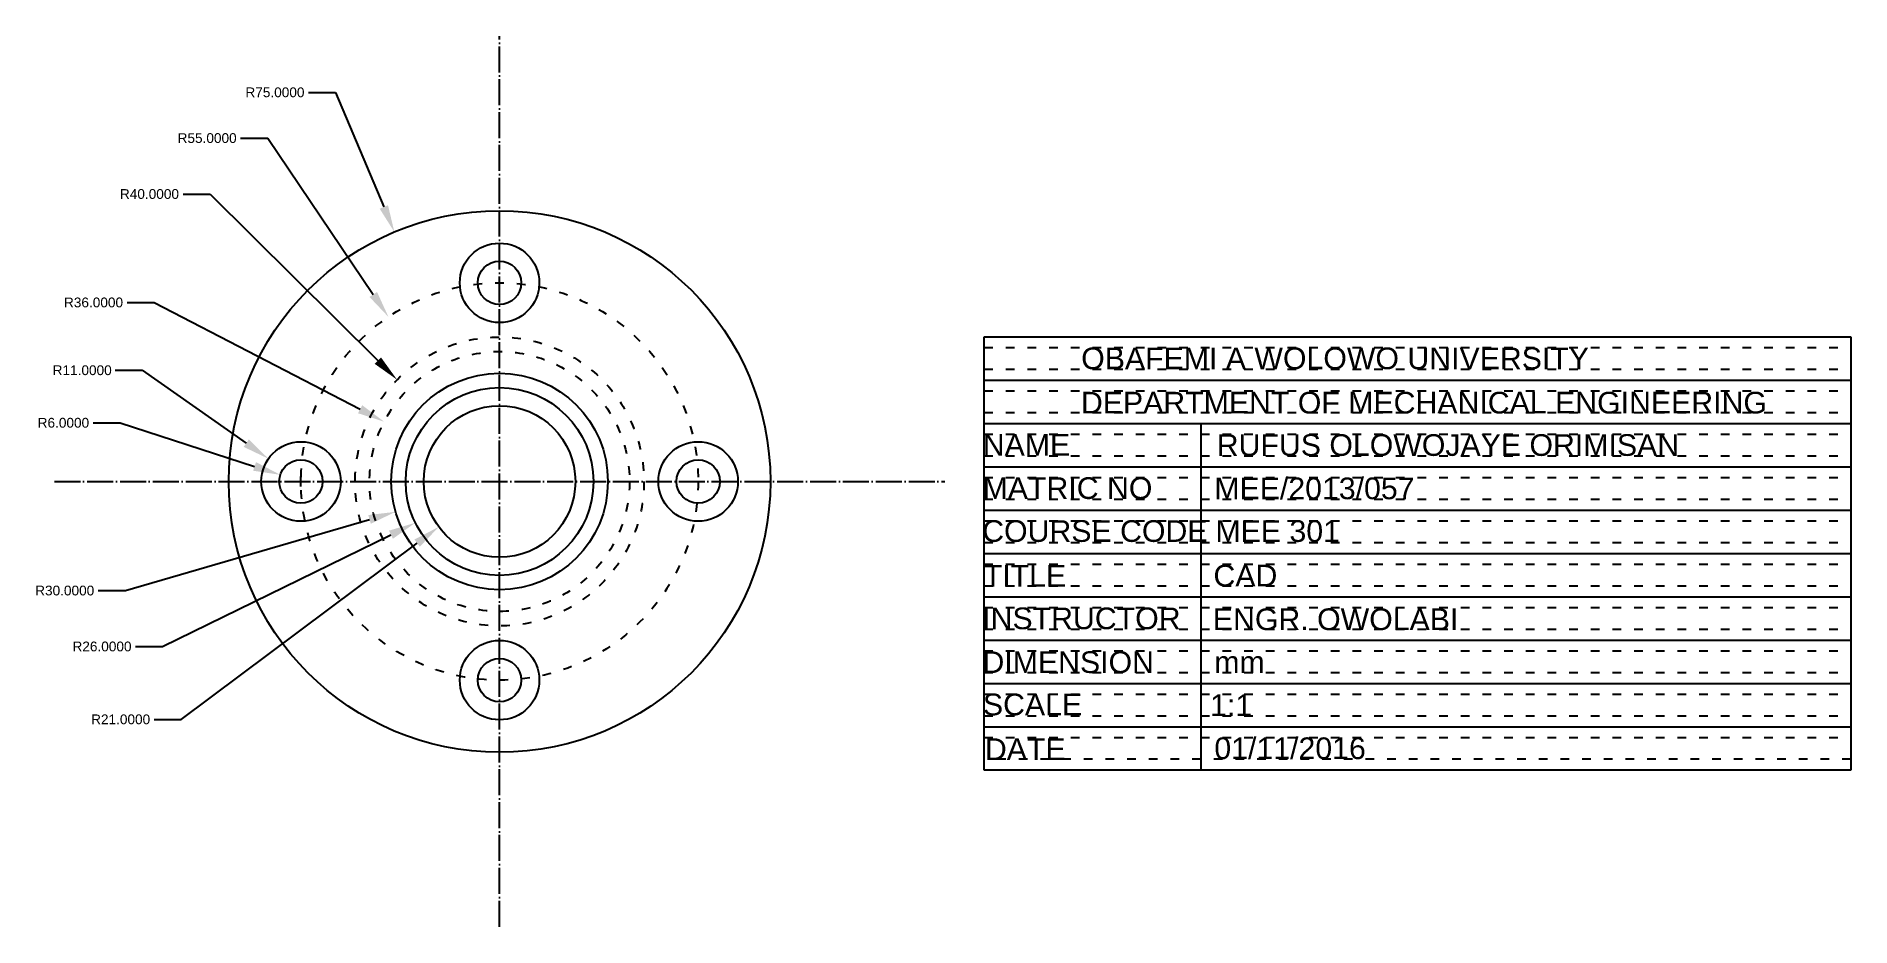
# Model space of a CAD drawing. Header units: inches. Extents: x 125 to 627, y 107 to 353.
import ezdxf

# ---------------------------------------------------------------- set-up
doc = ezdxf.new("R2010")
doc.units = ezdxf.units.IN
doc.header["$MEASUREMENT"] = 0
doc.linetypes.add('ACAD_ISO03W100', pattern=[30, 12, -18])
doc.linetypes.add('ACAD_ISO04W100', pattern=[30, 24, -3, 0, -3])
doc.styles.get("Standard").update_dxf_attribs({"font": 'Arial.ttf'})
doc.dimstyles.get("Standard").update_dxf_attribs({"dimtxt": 0.18, "dimasz": 0.18, "dimexe": 0.18, "dimexo": 0.0625, "dimgap": 0.09, "dimtad": 0, "dimtih": 1, "dimtoh": 1, "dimdec": 4, "dimzin": 0, "dimdsep": 46, "dimtxsty": 'Standard', "dimcen": 0.09, "dimadec": 0, "dimazin": 0, "dimtfac": 1, "dimtdec": 4, "dimtofl": 0, "dimtmove": 0, "dimatfit": 3, "dimfxl": 1, "dimtolj": 1, "dimtzin": 0, "dimarcsym": 0})

# ---------------------------------------------------------------- blocks, each defined once
blk = doc.blocks.new('*D1')
at = {"color": 0, "lineweight": -2, "ltscale": 0.2, "transparency": 16777216}
for p, q in [((200.18, 337.68), (207.68, 337.68)), ((207.68, 337.68), (221.06, 305.94)), ((253.1, 228.57), (253.1, 231.27)), ((251.75, 229.92), (254.45, 229.92))]:
    blk.add_line(p, q, dxfattribs=at)
at = {"color": 0, "ltscale": 0.2, "transparency": 16777216}
blk.add_solid([(222.21, 306.43), (219.91, 305.46), (223.97, 299.03)], dxfattribs=at)
at = {"layer": 'Defpoints', "color": 0, "ltscale": 0.2, "transparency": 16777216}
for p in [(223.97, 299.03), (253.1, 229.92)]:
    blk.add_point(p, dxfattribs=at)
at = {"color": 0, "ltscale": 0.2, "transparency": 16777216, "insert": (190.9, 337.68), "char_height": 2.7, "attachment_point": 5}
blk.add_mtext('\\A1;R75.0000', dxfattribs=at)
blk = doc.blocks.new('*D2')
at = {"color": 0, "lineweight": -2, "ltscale": 0.2, "transparency": 16777216}
for p, q in [((181.4, 325.01), (188.9, 325.01)), ((188.9, 325.01), (218.13, 281.72)), ((253.1, 228.57), (253.1, 231.27)), ((251.75, 229.92), (254.45, 229.92))]:
    blk.add_line(p, q, dxfattribs=at)
at = {"color": 0, "ltscale": 0.2, "transparency": 16777216}
blk.add_solid([(219.17, 282.42), (217.1, 281.02), (222.33, 275.5)], dxfattribs=at)
at = {"layer": 'Defpoints', "color": 0, "ltscale": 0.2, "transparency": 16777216}
for p in [(222.33, 275.5), (253.1, 229.92)]:
    blk.add_point(p, dxfattribs=at)
at = {"color": 0, "ltscale": 0.2, "transparency": 16777216, "insert": (172.12, 325.01), "char_height": 2.7, "attachment_point": 5}
blk.add_mtext('\\A1;R55.0000', dxfattribs=at)
blk = doc.blocks.new('*D3')
at = {"color": 0, "lineweight": -2, "ltscale": 0.2, "transparency": 16777216}
for p, q in [((165.44, 309.52), (172.94, 309.52)), ((172.94, 309.52), (219.4, 263.39)), ((253.1, 228.57), (253.1, 231.27)), ((251.75, 229.92), (254.45, 229.92))]:
    blk.add_line(p, q, dxfattribs=at)
at = {"color": 0, "ltscale": 0.2, "transparency": 16777216}
blk.add_solid([(220.28, 264.28), (218.52, 262.5), (224.72, 258.11)], dxfattribs=at)
at = {"layer": 'Defpoints', "color": 0, "ltscale": 0.2, "transparency": 16777216}
for p in [(224.72, 258.11), (253.1, 229.92)]:
    blk.add_point(p, dxfattribs=at)
at = {"color": 0, "ltscale": 0.2, "transparency": 16777216, "insert": (156.15, 309.52), "char_height": 2.7, "attachment_point": 5}
blk.add_mtext('\\A1;R40.0000', dxfattribs=at)
blk = doc.blocks.new('*D4')
at = {"color": 0, "lineweight": -2, "ltscale": 0.2, "transparency": 16777216}
for p, q in [((149.95, 279.49), (157.45, 279.49)), ((157.45, 279.49), (214.48, 249.93)), ((253.1, 228.57), (253.1, 231.27)), ((251.75, 229.92), (254.45, 229.92))]:
    blk.add_line(p, q, dxfattribs=at)
at = {"color": 0, "ltscale": 0.2, "transparency": 16777216}
blk.add_solid([(215.06, 251.04), (213.91, 248.82), (221.14, 246.48)], dxfattribs=at)
at = {"layer": 'Defpoints', "color": 0, "ltscale": 0.2, "transparency": 16777216}
for p in [(221.14, 246.48), (253.1, 229.92)]:
    blk.add_point(p, dxfattribs=at)
at = {"color": 0, "ltscale": 0.2, "transparency": 16777216, "insert": (140.66, 279.49), "char_height": 2.7, "attachment_point": 5}
blk.add_mtext('\\A1;R36.0000', dxfattribs=at)
blk = doc.blocks.new('*D5')
at = {"color": 0, "lineweight": -2, "ltscale": 0.2, "transparency": 16777216}
for p, q in [((253.1, 228.57), (253.1, 231.27)), ((251.75, 229.92), (254.45, 229.92)), ((149.47, 199.71), (217.1, 219.43)), ((141.97, 199.71), (149.47, 199.71))]:
    blk.add_line(p, q, dxfattribs=at)
at = {"color": 0, "ltscale": 0.2, "transparency": 16777216}
blk.add_solid([(216.75, 220.63), (217.45, 218.23), (224.3, 221.52)], dxfattribs=at)
at = {"layer": 'Defpoints', "color": 0, "ltscale": 0.2, "transparency": 16777216}
for p in [(253.1, 229.92), (224.3, 221.52)]:
    blk.add_point(p, dxfattribs=at)
at = {"color": 0, "ltscale": 0.2, "transparency": 16777216, "insert": (132.68, 199.71), "char_height": 2.7, "attachment_point": 5}
blk.add_mtext('\\A1;R30.0000', dxfattribs=at)
blk = doc.blocks.new('*D6')
at = {"color": 0, "lineweight": -2, "ltscale": 0.2, "transparency": 16777216}
for p, q in [((253.1, 228.57), (253.1, 231.27)), ((251.75, 229.92), (254.45, 229.92)), ((159.79, 184.22), (223.02, 215.19)), ((152.29, 184.22), (159.79, 184.22))]:
    blk.add_line(p, q, dxfattribs=at)
at = {"color": 0, "ltscale": 0.2, "transparency": 16777216}
blk.add_solid([(222.47, 216.31), (223.57, 214.06), (229.75, 218.48)], dxfattribs=at)
at = {"layer": 'Defpoints', "color": 0, "ltscale": 0.2, "transparency": 16777216}
for p in [(253.1, 229.92), (229.75, 218.48)]:
    blk.add_point(p, dxfattribs=at)
at = {"color": 0, "ltscale": 0.2, "transparency": 16777216, "insert": (143.01, 184.22), "char_height": 2.7, "attachment_point": 5}
blk.add_mtext('\\A1;R26.0000', dxfattribs=at)
blk = doc.blocks.new('*D7')
at = {"color": 0, "lineweight": -2, "ltscale": 0.2, "transparency": 16777216}
for p, q in [((253.1, 228.57), (253.1, 231.27)), ((251.75, 229.92), (254.45, 229.92)), ((164.96, 164.04), (230.28, 212.86)), ((157.46, 164.04), (164.96, 164.04))]:
    blk.add_line(p, q, dxfattribs=at)
at = {"color": 0, "ltscale": 0.2, "transparency": 16777216}
blk.add_solid([(229.53, 213.86), (231.02, 211.86), (236.28, 217.35)], dxfattribs=at)
at = {"layer": 'Defpoints', "color": 0, "ltscale": 0.2, "transparency": 16777216}
for p in [(253.1, 229.92), (236.28, 217.35)]:
    blk.add_point(p, dxfattribs=at)
at = {"color": 0, "ltscale": 0.2, "transparency": 16777216, "insert": (148.17, 164.04), "char_height": 2.7, "attachment_point": 5}
blk.add_mtext('\\A1;R21.0000', dxfattribs=at)
blk = doc.blocks.new('*D8')
at = {"color": 0, "lineweight": -2, "ltscale": 0.2, "transparency": 16777216}
for p, q in [((146.66, 260.72), (154.16, 260.72)), ((154.16, 260.72), (182.95, 240.54)), ((198.1, 228.57), (198.1, 231.27)), ((196.75, 229.92), (199.45, 229.92))]:
    blk.add_line(p, q, dxfattribs=at)
at = {"color": 0, "ltscale": 0.2, "transparency": 16777216}
blk.add_solid([(183.67, 241.56), (182.24, 239.51), (189.1, 236.23)], dxfattribs=at)
at = {"layer": 'Defpoints', "color": 0, "ltscale": 0.2, "transparency": 16777216}
for p in [(189.1, 236.23), (198.1, 229.92)]:
    blk.add_point(p, dxfattribs=at)
at = {"color": 0, "ltscale": 0.2, "transparency": 16777216, "insert": (137.52, 260.72), "char_height": 2.7, "attachment_point": 5}
blk.add_mtext('\\A1;R11.0000', dxfattribs=at)
blk = doc.blocks.new('*D9')
at = {"color": 0, "lineweight": -2, "ltscale": 0.2, "transparency": 16777216}
for p, q in [((140.56, 246.17), (148.06, 246.17)), ((148.06, 246.17), (185.26, 234.09)), ((198.1, 228.57), (198.1, 231.27)), ((196.75, 229.92), (199.45, 229.92))]:
    blk.add_line(p, q, dxfattribs=at)
at = {"color": 0, "ltscale": 0.2, "transparency": 16777216}
blk.add_solid([(185.65, 235.28), (184.88, 232.9), (192.4, 231.77)], dxfattribs=at)
at = {"layer": 'Defpoints', "color": 0, "ltscale": 0.2, "transparency": 16777216}
for p in [(192.4, 231.77), (198.1, 229.92)]:
    blk.add_point(p, dxfattribs=at)
at = {"color": 0, "ltscale": 0.2, "transparency": 16777216, "insert": (132.32, 246.17), "char_height": 2.7, "attachment_point": 5}
blk.add_mtext('\\A1;R6.0000', dxfattribs=at)

msp = doc.modelspace()

# ---------------------------------------------------------------- linework, layer by layer
at = {"linetype": 'ACAD_ISO04W100', "ltscale": 0.3}
for p, q in [((253.10367, 106.62963), (253.10367, 353.21207)), ((129.81245, 229.92085), (376.39489, 229.92085))]:
    msp.add_line(p, q, dxfattribs=at)
at = {"ltscale": 0.2}
for p, q in [((387.28781, 270.02427), (627.28781, 270.02427)), ((387.28781, 150.02427), (387.28781, 270.02427)), ((627.28781, 270.02427), (627.28781, 150.02427)), ((387.28781, 258.02427), (627.28781, 258.02427)), ((387.28781, 246.02427), (627.28781, 246.02427)), ((387.28781, 246.02427), (447.28781, 246.02427)), ((447.28781, 246.02427), (447.28781, 150.02427)), ((387.28781, 234.02427), (627.28781, 234.02427)), ((387.28781, 222.02427), (627.28781, 222.02427)), ((387.28781, 210.02427), (627.28781, 210.02427)), ((387.28781, 198.02427), (627.28781, 198.02427)), ((387.28781, 186.02427), (627.28781, 186.02427)), ((387.28781, 174.02427), (627.28781, 174.02427)), ((387.28781, 162.02427), (627.28781, 162.02427)), ((627.28781, 150.02427), (387.28781, 150.02427))]:
    msp.add_line(p, q, dxfattribs=at)
at = {"linetype": 'ACAD_ISO03W100', "ltscale": 0.2}
for p, q in [((387.28781, 267.02427), (627.28781, 267.02427)), ((387.28781, 261.02427), (627.28781, 261.02427)), ((387.28781, 255.02427), (627.28781, 255.02427)), ((387.28781, 249.02427), (627.28781, 249.02427)), ((387.28781, 243.02427), (627.28781, 243.02427)), ((387.28781, 237.02427), (627.28781, 237.02427)), ((387.28781, 231.02427), (627.28781, 231.02427)), ((387.28781, 225.02427), (627.28781, 225.02427)), ((387.28781, 219.02427), (627.28781, 219.02427)), ((387.28781, 213.02427), (627.28781, 213.02427)), ((387.28781, 207.02427), (627.28781, 207.02427)), ((387.28781, 201.02427), (627.28781, 201.02427)), ((387.28781, 195.02427), (627.28781, 195.02427)), ((387.28781, 189.02427), (627.28781, 189.02427)), ((387.28781, 183.02427), (627.28781, 183.02427)), ((387.28781, 177.02427), (627.28781, 177.02427)), ((387.28781, 171.02427), (627.28781, 171.02427)), ((387.28781, 165.02427), (627.28781, 165.02427)), ((387.28781, 159.02427), (627.28781, 159.02427)), ((627.28781, 153.02427), (387.28781, 153.02427))]:
    msp.add_line(p, q, dxfattribs=at)
msp.add_circle((253.10367, 229.92085), 75)
at = {"ltscale": 0.2}
for centre, radius in [((253.10367, 284.92085), 11), ((253.10367, 284.92085), 6), ((253.10367, 229.92085), 30), ((253.10367, 229.92085), 26), ((253.10367, 229.92085), 21), ((198.10367, 229.92085), 11), ((308.10367, 229.92085), 11), ((198.10367, 229.92085), 6), ((308.10367, 229.92085), 6), ((253.10367, 174.92085), 11), ((253.10367, 174.92085), 6)]:
    msp.add_circle(centre, radius, dxfattribs=at)
at = {"linetype": 'ACAD_ISO03W100', "ltscale": 0.2}
for radius in [55, 40, 36]:
    msp.add_circle((253.10367, 229.92085), radius, dxfattribs=at)

# ---------------------------------------------------------------- texts
at = {"ltscale": 0.2}
for s, p in [('OBAFEMI A WOLOWO UNIVERSITY ', (414.18112, 261.02427)), ('DEPARTMENT OF MECHANICAL ENGINEERING', (414.1016, 248.75342)), ('NAME', (386.91537, 237.05875)), ('RUFUS OLOWOJAYE ORIMISAN', (451.7126, 237.01637)), ('MATRIC NO', (386.87604, 225.08809)), ('MEE/2013/057', (451.05066, 225.01719)), ('COURSE CODE', (386.76564, 213.19684)), ('MEE 301', (451.36299, 213.19287)), ('TITLE', (387.20147, 200.81562)), ('CAD', (450.80885, 200.86581)), ('INSTRUCTOR', (386.7601, 189.02063)), ('ENGR. OWOLABI', (450.64225, 188.7829)), ('DIMENSION', (386.83864, 176.89403)), ('mm', (451.02993, 176.91586)), ('SCALE', (386.95751, 165.17384)), ('1:1', (449.86737, 164.99541)), ('DATE', (387.51791, 152.80628)), ('01/11/2016', (451.0547, 153.04487))]:
    msp.add_text(s, height=6, dxfattribs=at).set_placement(p)

# ---------------------------------------------------------------- dimensions: what is measured, and where the dimension line sits
for center, mpoint, picture, middle in [((253.10367, 229.92085), (223.97393, 299.03277), '*D1', (190.89663, 337.6802)), ((253.10367, 229.92085), (222.32777, 275.50422), '*D2', (172.11625, 325.00919)), ((253.10367, 229.92085), (224.72021, 258.10558), '*D3', (156.15292, 309.5224)), ((253.10367, 229.92085), (221.13998, 246.48353), '*D4', (140.65911, 279.48741)), ((198.10367, 229.92085), (189.09544, 236.23367), '*D8', (137.51988, 260.71554)), ((198.10367, 229.92085), (192.39684, 231.77344), '*D9', (132.31871, 246.16735)), ((253.10367, 229.92085), (224.30263, 221.52443), '*D5', (132.67744, 199.70698)), ((253.10367, 229.92085), (229.75387, 218.48465), '*D6', (143.00665, 184.22019)), ((253.10367, 229.92085), (236.28281, 217.34871), '*D7', (148.17126, 164.04043))]:
    dim = msp.add_radius_dim(center=center, mpoint=mpoint, dimstyle='Standard', override={"dimscale": 15, "dimasz": 0.5}, dxfattribs=at)
    dim.commit()
    dim.dimension.update_dxf_attribs({"geometry": picture, "text_midpoint": middle, "dimtype": 164})

doc.saveas('drawing.dxf')
